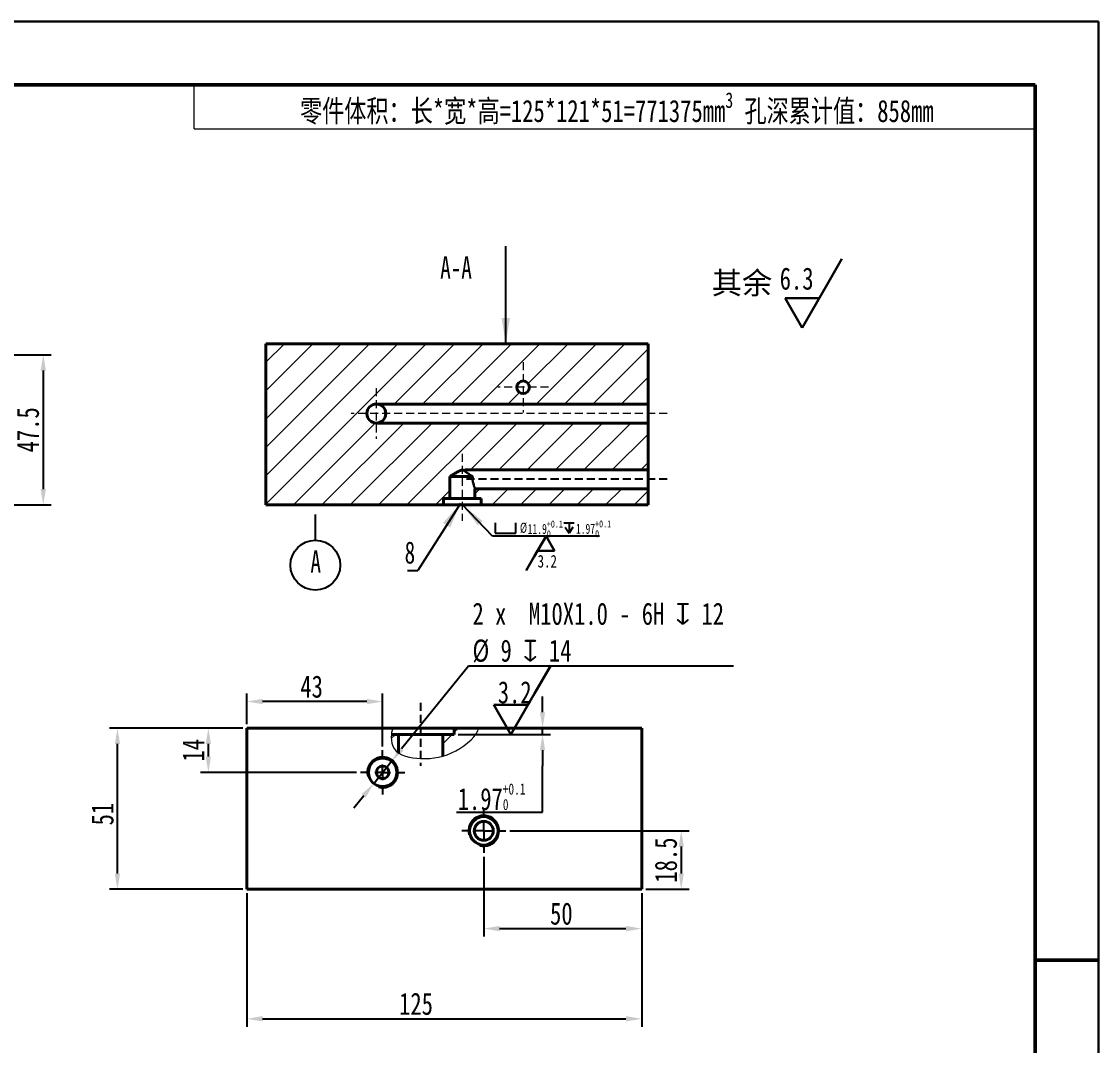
# Model space of a CAD drawing. Header units: millimetres. Extents: x 786 to 1206, y 249 to 546.
# Drawn here: x 1035.5 to 1205.8, y 383.9 to 545.9 of the extents above; entities that cross this region are included whole.
import ezdxf

# ---------------------------------------------------------------- set-up
doc = ezdxf.new("R2010")
doc.units = ezdxf.units.MM
doc.linetypes.add('HIDDEN', pattern=[1.905, 1.27, -0.635])
doc.layers.get('0').update_dxf_attribs({"lineweight": 20})
doc.layers.add('10', color=7, linetype='Continuous')
for name, color, linetype, lineweight in [('总内框线', 7, 'Continuous', 50), ('总外框线', 7, 'Continuous', 30), ('粗实线', 7, 'Continuous', 40)]:
    doc.layers.add(name, color=color, linetype=linetype, lineweight=lineweight)
doc.styles.add('SLDTEXTSTYLE3', font='TXT', dxfattribs={"width": 0.7})
doc.styles.get("Standard").update_dxf_attribs({"font": '', "height": 3.5})
doc.styles.get('Standard').set_extended_font_data('HYSWLongFangSong')
doc.dimstyles.new('ISO-25', dxfattribs={"dimtxt": 2.5, "dimasz": 2.5, "dimexe": 1.25, "dimexo": 0.625, "dimtad": 1, "dimtxsty": 'Standard', "dimcen": 2.5, "dimadec": 0, "dimazin": 0, "dimtfac": 1, "dimtmove": 0, "dimatfit": 3, "dimfxl": 1, "dimarcsym": 0})
doc.dimstyles.new('SLDDIMSTYLE3', dxfattribs={"dimtxt": 0.18, "dimasz": 4.08, "dimexe": 0, "dimexo": 0.0625, "dimgap": 0, "dimtad": 0, "dimtih": 1, "dimtoh": 1, "dimdec": 0, "dimrnd": 1e-09, "dimzin": 0, "dimdsep": 46, "dimtxsty": 'Standard', "dimsah": 1, "dimcen": 0.09, "dimadec": 0, "dimazin": 0, "dimtfac": 4.08, "dimtdec": 0, "dimtofl": 0, "dimtmove": 0, "dimatfit": 3, "dimfxl": 1, "dimfrac": 2, "dimtolj": 1, "dimtzin": 0, "dimarcsym": 0})
pattern_1 = [(45, (771.009, 262.188), (-2.245064, 2.245064), [])]
pattern_2 = [(45, (771.009, 256.2608), (-2.245064, 2.245064), [])]

# ---------------------------------------------------------------- blocks, each defined once
blk = doc.blocks.new('*D108')
at = {"color": 0, "lineweight": -2, "transparency": 16777216}
for p, q in [((990.12, 493.19), (1040.14, 493.19)), ((1038.89, 490.69), (1038.89, 471.94)), ((1016.52, 469.44), (1040.14, 469.44))]:
    blk.add_line(p, q, dxfattribs=at)
at = {"color": 0, "transparency": 16777216}
for points in [[(1038.47, 490.69), (1039.31, 490.69), (1038.89, 493.19)], [(1038.47, 471.94), (1039.31, 471.94), (1038.89, 469.44)]]:
    blk.add_solid(points, dxfattribs=at)
at = {"layer": 'Defpoints', "color": 0, "transparency": 16777216}
for p in [(989.5, 493.19), (1015.89, 469.44), (1038.89, 469.44)]:
    blk.add_point(p, dxfattribs=at)
at = {"color": 0, "transparency": 16777216, "insert": (1034.7, 481.31), "char_height": 3.5, "attachment_point": 2, "rotation": 90}
blk.add_mtext('47.5', dxfattribs=at)
blk = doc.blocks.new('*D111')
at = {"color": 0, "lineweight": -2, "transparency": 16777216}
for p, q in [((1070.47, 434.11), (1049.38, 434.11)), ((1050.63, 411.11), (1050.63, 431.61)), ((1070.47, 408.61), (1049.38, 408.61))]:
    blk.add_line(p, q, dxfattribs=at)
at = {"color": 0, "transparency": 16777216}
for points in [[(1050.21, 431.61), (1051.04, 431.61), (1050.63, 434.11)], [(1050.21, 411.11), (1051.04, 411.11), (1050.63, 408.61)]]:
    blk.add_solid(points, dxfattribs=at)
at = {"layer": 'Defpoints', "color": 0, "transparency": 16777216}
for p in [(1050.63, 434.11), (1071.09, 434.11), (1071.09, 408.61)]:
    blk.add_point(p, dxfattribs=at)
at = {"color": 0, "transparency": 16777216, "insert": (1046.5, 420.51), "char_height": 3.5, "attachment_point": 2, "rotation": 90}
blk.add_mtext('51', dxfattribs=at)
blk = doc.blocks.new('*D112')
at = {"color": 0, "lineweight": -2, "transparency": 16777216}
for p, q in [((1071.09, 407.98), (1071.09, 386.87)), ((1133.59, 407.98), (1133.59, 386.87)), ((1073.59, 388.12), (1131.09, 388.12))]:
    blk.add_line(p, q, dxfattribs=at)
at = {"color": 0, "transparency": 16777216}
for points in [[(1073.59, 388.54), (1073.59, 387.71), (1071.09, 388.12)], [(1131.09, 388.54), (1131.09, 387.71), (1133.59, 388.12)]]:
    blk.add_solid(points, dxfattribs=at)
at = {"layer": 'Defpoints', "color": 0, "transparency": 16777216}
for p in [(1071.09, 408.61), (1133.59, 408.61), (1133.59, 388.12)]:
    blk.add_point(p, dxfattribs=at)
at = {"color": 0, "transparency": 16777216, "insert": (1097.87, 392.25), "char_height": 3.5, "attachment_point": 2}
blk.add_mtext('125', dxfattribs=at)
blk = doc.blocks.new('*D113')
at = {"color": 0, "lineweight": -2, "transparency": 16777216}
for p, q in [((1070.47, 434.11), (1063.76, 434.11)), ((1065.01, 429.61), (1065.01, 431.61)), ((1088.47, 427.11), (1063.76, 427.11))]:
    blk.add_line(p, q, dxfattribs=at)
at = {"color": 0, "transparency": 16777216}
for points in [[(1064.59, 431.61), (1065.43, 431.61), (1065.01, 434.11)], [(1064.59, 429.61), (1065.43, 429.61), (1065.01, 427.11)]]:
    blk.add_solid(points, dxfattribs=at)
at = {"layer": 'Defpoints', "color": 0, "transparency": 16777216}
for p in [(1065.01, 434.11), (1071.09, 434.11), (1089.09, 427.11)]:
    blk.add_point(p, dxfattribs=at)
at = {"color": 0, "transparency": 16777216, "insert": (1060.88, 430.61), "char_height": 3.5, "attachment_point": 2, "rotation": 90}
blk.add_mtext('14', dxfattribs=at)
blk = doc.blocks.new('*D114')
at = {"color": 0, "lineweight": -2, "transparency": 16777216}
for p, q in [((1071.09, 434.73), (1071.09, 439.57)), ((1090.09, 438.32), (1073.59, 438.32)), ((1092.59, 431.23), (1092.59, 439.57))]:
    blk.add_line(p, q, dxfattribs=at)
at = {"color": 0, "transparency": 16777216}
for points in [[(1073.59, 438.73), (1073.59, 437.9), (1071.09, 438.32)], [(1090.09, 438.73), (1090.09, 437.9), (1092.59, 438.32)]]:
    blk.add_solid(points, dxfattribs=at)
at = {"layer": 'Defpoints', "color": 0, "transparency": 16777216}
for p in [(1071.09, 438.32), (1071.09, 434.11), (1092.59, 430.61)]:
    blk.add_point(p, dxfattribs=at)
at = {"color": 0, "transparency": 16777216, "insert": (1081.35, 442.44), "char_height": 3.5, "attachment_point": 2}
blk.add_mtext('43', dxfattribs=at)
blk = doc.blocks.new('*D115')
at = {"color": 0, "lineweight": -2, "transparency": 16777216}
for p, q in [((1112.72, 417.86), (1141.08, 417.86)), ((1139.83, 415.36), (1139.83, 411.11)), ((1134.22, 408.61), (1141.08, 408.61))]:
    blk.add_line(p, q, dxfattribs=at)
at = {"color": 0, "transparency": 16777216}
for points in [[(1139.42, 415.36), (1140.25, 415.36), (1139.83, 417.86)], [(1139.42, 411.11), (1140.25, 411.11), (1139.83, 408.61)]]:
    blk.add_solid(points, dxfattribs=at)
at = {"layer": 'Defpoints', "color": 0, "transparency": 16777216}
for p in [(1112.09, 417.86), (1133.59, 408.61), (1139.83, 408.61)]:
    blk.add_point(p, dxfattribs=at)
at = {"color": 0, "transparency": 16777216, "insert": (1135.64, 413.23), "char_height": 3.5, "attachment_point": 2, "rotation": 90}
blk.add_mtext('18.5', dxfattribs=at)
blk = doc.blocks.new('*D116')
at = {"color": 0, "lineweight": -2, "transparency": 16777216}
for p, q in [((1108.59, 413.73), (1108.59, 401.14)), ((1133.59, 407.98), (1133.59, 401.14)), ((1111.09, 402.39), (1131.09, 402.39))]:
    blk.add_line(p, q, dxfattribs=at)
at = {"color": 0, "lineweight": -3, "transparency": 16777216}
for points in [[(1111.09, 402.81), (1111.09, 401.97), (1108.59, 402.39)], [(1131.09, 402.81), (1131.09, 401.97), (1133.59, 402.39)]]:
    blk.add_solid(points, dxfattribs=at)
at = {"layer": 'Defpoints', "color": 0, "lineweight": -3, "transparency": 16777216}
for p in [(1108.59, 414.36), (1133.59, 408.61), (1133.59, 402.39)]:
    blk.add_point(p, dxfattribs=at)
at = {"color": 0, "transparency": 16777216, "insert": (1120.86, 406.52), "char_height": 3.5, "attachment_point": 2}
blk.add_mtext('50', dxfattribs=at)
blk = doc.blocks.new('*D117')
at = {"color": 0, "lineweight": -2, "transparency": 16777216}
for p, q in [((1106.18, 443.93), (1095.57, 430.81)), ((1148.12, 443.93), (1106.18, 443.93)), ((1091.18, 425.36), (1094, 428.86)), ((1089.61, 423.41), (1088.04, 421.47))]:
    blk.add_line(p, q, dxfattribs=at)
at = {"color": 0, "transparency": 16777216}
for points in [[(1095.25, 431.07), (1095.9, 430.54), (1094, 428.86)], [(1089.28, 423.68), (1089.93, 423.15), (1091.18, 425.36)]]:
    blk.add_solid(points, dxfattribs=at)
at = {"layer": 'Defpoints', "color": 0, "transparency": 16777216}
for p in [(1094, 428.86), (1091.18, 425.36)]:
    blk.add_point(p, dxfattribs=at)
at = {"color": 0, "transparency": 16777216, "insert": (1106.8, 453.96), "char_height": 3.5, "attachment_point": 1}
blk.add_mtext('2 x  M10X1.0 - 6H {\\fGDT;x} 12\\P%%c 9 {\\fGDT;x} 14\\P', dxfattribs=at)
blk = doc.blocks.new('*D118')
at = {"color": 0, "lineweight": -2, "transparency": 16777216}
for p, q in [((1117.89, 436.61), (1117.89, 439.11)), ((1104.54, 433.12), (1119.14, 433.12)), ((1132.97, 434.11), (1116.64, 434.11)), ((1117.89, 433.12), (1117.89, 434.11)), ((1117.89, 430.62), (1117.89, 428.12)), ((1117.89, 420.82), (1117.89, 428.12)), ((1104.26, 420.82), (1117.89, 420.82))]:
    blk.add_line(p, q, dxfattribs=at)
at = {"color": 0, "lineweight": -3, "transparency": 16777216}
for points in [[(1117.47, 436.61), (1118.3, 436.61), (1117.89, 434.11)], [(1117.47, 430.62), (1118.3, 430.62), (1117.89, 433.12)]]:
    blk.add_solid(points, dxfattribs=at)
at = {"layer": 'Defpoints', "color": 0, "lineweight": -3, "transparency": 16777216}
for p in [(1103.92, 433.12), (1117.89, 434.11), (1133.59, 434.11)]:
    blk.add_point(p, dxfattribs=at)
at = {"color": 0, "transparency": 16777216, "insert": (1109.82, 425.35), "char_height": 3.5, "attachment_point": 2}
blk.add_mtext('1.97{\\H0.5x;\\S+0.1^ 0;}', dxfattribs=at)
blk = doc.blocks.new('SW_CENTERMARKSYMBOL_20')
at = {"layer": '10', "color": 0}
for p, q in [((0, 2.5), (0, 3.5)), ((-2.5, 0), (-3.5, 0)), ((0, 0), (-1.25, 0)), ((0, 0), (0, 1.25)), ((0, 0), (0, -1.25)), ((0, 0), (1.25, 0)), ((2.5, 0), (3.5, 0)), ((0, -2.5), (0, -3.5))]:
    blk.add_line(p, q, dxfattribs=at)
blk = doc.blocks.new('SW_CENTERMARKSYMBOL_21')
at = {"layer": '10', "color": 0}
for p, q in [((0, 2.5), (0, 3.5)), ((-2.5, 0), (-3.5, 0)), ((0, 0), (-1.25, 0)), ((0, 0), (0, 1.25)), ((0, 0), (0, -1.25)), ((0, 0), (1.25, 0)), ((2.5, 0), (3.5, 0)), ((0, -2.5), (0, -3.5))]:
    blk.add_line(p, q, dxfattribs=at)
blk = doc.blocks.new('SW_SYMBOL_HOLE_SPOT')
at = {"layer": '10', "color": 0}
for p, q in [((0, 875), (0, 75)), ((1600, 75), (1600, 875)), ((0, 75), (1600, 75))]:
    blk.add_line(p, q, dxfattribs=at)
blk = doc.blocks.new('SW_SYMBOL_HOLE_DEPTH')
at = {"layer": '10', "color": 0}
for p, q in [((0, 875), (800, 875)), ((400, 875), (400, 75)), ((100, 555), (400, 75)), ((700, 555), (400, 75))]:
    blk.add_line(p, q, dxfattribs=at)
blk = doc.blocks.new('SW_NOTE_13')
at = {"layer": '10', "color": 0}
blk.add_line((16.91, 0), (0, 0), dxfattribs=at)
at = {"layer": '10', "color": 0, "xscale": 0.002046395036887994, "yscale": 0.002046395036887994, "zscale": 0.002046395036887994}
for name, p in [('SW_SYMBOL_HOLE_SPOT', (0.38, 0.31)), ('SW_SYMBOL_HOLE_DEPTH', (11.28, 0.31))]:
    blk.add_blockref(name, p, dxfattribs=at)
at = {"layer": '10', "color": 0, "attachment_point": 1, "style": 'SLDTEXTSTYLE3'}
for s, insert, char_height in [('%%c', (4.32, 2.12), 1.587), ('\\A1;11.9{\\H0.7x;\\S+0.1^ 0;}', (5.55, 2.48), 1.5875)]:
    blk.add_mtext(s, dxfattribs=dict(at, insert=insert, char_height=char_height))
at = {"layer": '10', "color": 0, "insert": (13.18, 2.5), "char_height": 1.5875, "width": 2.9633, "attachment_point": 1, "style": 'SLDTEXTSTYLE3'}
blk.add_mtext('\\A1;1.97{\\H0.7x;\\S+0.1^ 0;}', dxfattribs=at)
blk = doc.blocks.new('SW_NOTE_14')
at = {"layer": '10', "color": 0}
blk.add_line((-1.66, 0), (0, 0), dxfattribs=at)
at = {"layer": '10', "color": 0, "insert": (-2.1, 4.58), "char_height": 3.5, "attachment_point": 1, "style": 'SLDTEXTSTYLE3'}
blk.add_mtext('8', dxfattribs=at)
blk = doc.blocks.new('SW_DATUMTAG_0')
at = {"layer": '10', "color": 0}
blk.add_line((0.77, 10.2), (0.77, 6.1), dxfattribs=at)
blk.add_circle((0.77, 2.17), 3.94, dxfattribs=at)
at = {"layer": '10', "color": 0, "insert": (0, 4.51), "char_height": 3.5, "attachment_point": 1, "style": 'SLDTEXTSTYLE3'}
blk.add_mtext('A', dxfattribs=at)
blk = doc.blocks.new('粗糙度')
at = {"lineweight": 30}
for p, q in [((3.73, 6.45), (6.29, 10.9)), ((0, 0), (3.73, 6.45)), ((-2.69, 4.66), (0, 0)), ((-2.69, 4.66), (2.69, 4.66))]:
    blk.add_line(p, q, dxfattribs=at)

msp = doc.modelspace()

# ---------------------------------------------------------------- hatches: boundary and pattern name
at = {"linetype": 'Continuous', "lineweight": 0}
h = msp.add_hatch(dxfattribs=at)
h.set_pattern_fill('ANSI31', style=0)
h.set_pattern_definition(pattern_2)
edge = h.paths.add_edge_path(flags=0)
edge.add_line((1105.5862, 474.9854), (1134.5862, 474.9854))
edge.add_line((1134.5862, 474.9854), (1134.5862, 482.3854))
edge.add_line((1134.5862, 482.3854), (1092.0862, 482.3854))
edge.add_line((1092.0862, 482.3854), (1092.0433, 482.4567))
edge.add_arc((1091.5862, 483.8854), 1.5, 72.256784, 287.743216, ccw=False)
edge.add_line((1092.0433, 485.314), (1092.0862, 485.3854))
edge.add_line((1092.0862, 485.3854), (1134.5862, 485.3854))
edge.add_line((1134.5862, 485.3854), (1134.5862, 494.9354))
edge.add_line((1134.5862, 494.9354), (1074.0884, 494.9354))
edge.add_line((1074.0884, 494.9354), (1074.0884, 469.4354))
edge.add_line((1074.0884, 469.4354), (1102.2067, 469.4354))
edge.add_line((1102.2067, 469.4354), (1102.2067, 470.4204))
edge.add_line((1102.2067, 470.4204), (1103.217, 470.4204))
edge.add_line((1103.217, 470.4204), (1103.217, 473.9354))
edge.add_spline(control_points=[(1103.217, 473.9354), (1103.6242, 474.1762), (1104.0303, 474.4193), (1104.4459, 474.6451), (1104.6401, 474.7506), (1104.8366, 474.8657), (1105.0527, 474.912), (1105.125, 474.9275), (1105.2013, 474.931), (1105.2746, 474.9202), (1105.3542, 474.9085), (1105.4316, 474.8824), (1105.5061, 474.8522)], knot_values=[0.01895893, 0.01895893, 0.01895893, 0.01895893, 0.02179717, 0.02179717, 0.02179717, 0.02312674, 0.02312674, 0.02312674, 0.0235697, 0.0235697, 0.0235697, 0.0240486, 0.0240486, 0.0240486, 0.0240486], weights=[1, 1, 1, 1, 1, 1, 1, 1, 1, 1, 1, 1, 1], degree=3, periodic=0)
edge.add_line((1105.5061, 474.8522), (1105.5862, 474.9854))
edge = h.paths.add_edge_path(flags=0)
edge.add_arc((1114.8188, 488.0354), 1, 0, 360)
h = msp.add_hatch(dxfattribs=at)
h.set_pattern_fill('ANSI31', style=0)
h.set_pattern_definition(pattern_2)
h.paths.add_polyline_path([(1108.1657, 469.4354), (1134.5862, 469.4354), (1134.5862, 471.9854), (1107.1553, 471.9854), (1107.1553, 470.4204), (1108.1657, 470.4204)], flags=0)
h = msp.add_hatch(dxfattribs=at)
h.set_pattern_fill('ANSI31', style=0)
h.set_pattern_definition(pattern_1)
edge = h.paths.add_edge_path(flags=0)
edge.add_line((1095.0904, 433.1248), (1093.9747, 433.1248))
edge.add_spline(control_points=[(1093.9747, 433.1248), (1093.9583, 432.9695), (1093.9134, 432.1725), (1094.1566, 431.0008), (1094.8106, 430.3654), (1095.0904, 430.1754)], knot_values=[0.06631832, 0.06631832, 0.06631832, 0.06631832, 0.07968245, 0.13434415, 0.1656101, 0.1656101, 0.1656101, 0.1656101], weights=[1, 1, 1, 1, 1, 1], degree=3, periodic=0)
edge.add_line((1095.0904, 430.1754), (1095.0904, 433.1248))
h = msp.add_hatch(dxfattribs=at)
h.set_pattern_fill('ANSI31', style=0)
h.set_pattern_definition(pattern_1)
edge = h.paths.add_edge_path(flags=0)
edge.add_spline(control_points=[(1102.0904, 429.6737), (1102.7721, 429.8691), (1105.0436, 430.8103), (1107.7138, 432.9647), (1107.7301, 434.1098)], knot_values=[0.37373476, 0.37373476, 0.37373476, 0.37373476, 0.43827616, 0.58845335, 0.58845335, 0.58845335, 0.58845335], weights=[1, 1, 1, 1, 1], degree=3, periodic=0)
edge.add_line((1107.7301, 434.1098), (1103.9154, 434.1098))
edge.add_line((1103.9154, 434.1098), (1103.9154, 433.1248))
edge.add_line((1103.9154, 433.1248), (1102.0904, 433.1248))
edge.add_line((1102.0904, 433.1248), (1102.0904, 429.6737))

# ---------------------------------------------------------------- linework, layer by layer
for p, q in [((1062.7615, 528.9074), (1062.7615, 535.9074)), ((1139.8448, 535.9074), (1195.8448, 535.9074)), ((1195.8448, 535.9074), (1195.8448, 355.9074)), ((1062.7615, 528.9074), (1195.8448, 528.9074))]:
    msp.add_line(p, q)
at = {"linetype": 'HIDDEN'}
for p, q in [((1114.8188, 492.0354), (1114.8188, 484.0354)), ((1091.5862, 487.8854), (1091.5862, 479.8854)), ((1118.8188, 488.0354), (1110.8188, 488.0354)), ((1137.5862, 483.8854), (1087.5862, 483.8854))]:
    msp.add_line(p, q, dxfattribs=at)
at = {"color": 7, "linetype": 'Continuous', "lineweight": 15}
for p, q in [((1092.0862, 485.3854), (1092.0433, 485.314)), ((1092.0433, 482.4567), (1092.0862, 482.3854)), ((1105.5862, 474.9854), (1105.5061, 474.8522)), ((1105.5862, 474.835), (1105.5862, 474.9854)), ((1092.5904, 426.2119), (1092.5904, 428.1098))]:
    msp.add_line(p, q, dxfattribs=at)
at = {"linetype": 'HIDDEN', "lineweight": -3}
for p, q in [((1137.5862, 473.4854), (1105.1862, 473.4854)), ((1098.5904, 438.1248), (1098.5904, 428.1248))]:
    msp.add_line(p, q, dxfattribs=at)
at = {"color": 7, "linetype": 'Continuous', "lineweight": 40}
for p, q in [((1107.1553, 470.4204), (1107.1553, 471.9854)), ((1071.0904, 408.6098), (1071.0904, 434.1098)), ((1071.0904, 434.1098), (1094.1863, 434.1098)), ((1095.0904, 433.1248), (1093.9747, 433.1248)), ((1103.9154, 434.1098), (1094.1715, 434.1098)), ((1095.0904, 433.1248), (1095.0904, 430.1754)), ((1095.0904, 433.1248), (1102.0904, 433.1248)), ((1102.0904, 429.6737), (1102.0904, 433.1248)), ((1103.9154, 433.1248), (1102.0904, 433.1248)), ((1103.9154, 433.1248), (1103.9154, 434.1098)), ((1107.7301, 434.1098), (1103.9154, 434.1098)), ((1107.7301, 434.1098), (1133.5904, 434.1098)), ((1133.5904, 408.6098), (1133.5904, 434.1098)), ((1071.0904, 408.6098), (1133.5904, 408.6098))]:
    msp.add_line(p, q, dxfattribs=at)
at = {"lineweight": 40}
msp.add_circle((1091.5862, 483.8854), 1.5, dxfattribs=at)
at = {"color": 7, "linetype": 'Continuous', "lineweight": 40}
for centre, radius in [((1092.5904, 427.1098), 2.25), ((1092.5904, 427.1098), 1), ((1108.5904, 417.8598), 2.25), ((1108.5904, 417.8598), 1.5)]:
    msp.add_circle(centre, radius, dxfattribs=at)
at = {"color": 7, "linetype": 'Continuous', "lineweight": 0}
for centre in [(1092.5904, 427.1098), (1108.5904, 417.8598)]:
    msp.add_arc(centre, 2.5, 255, 195, dxfattribs=at)
at = {"color": 7, "linetype": 'Continuous', "lineweight": 15}
msp.add_open_spline([(1105.5061, 474.8522), (1105.5173, 474.8707), (1105.5284, 474.8862), (1105.5481, 474.9069), (1105.5567, 474.9119), (1105.5761, 474.9066), (1105.5807, 474.8761), (1105.5862, 474.835)], degree=3, knots=[0, 0, 0, 0, 0.25, 0.25, 0.5, 0.5, 1, 1, 1, 1], dxfattribs=at)
at = {"color": 7, "linetype": 'Continuous', "lineweight": 0}
msp.add_open_spline([(1094.1863, 434.1098), (1094.0353, 433.6502), (1093.8422, 432.5159), (1094.4069, 429.7945), (1099.3385, 429.0226), (1103.7265, 429.7477), (1107.7138, 432.9647), (1107.7301, 434.1098)], degree=3, knots=[0.03722557, 0.03722557, 0.03722557, 0.03722557, 0.079682447, 0.134344154, 0.267831292, 0.438276164, 0.588453353, 0.588453353, 0.588453353, 0.588453353], dxfattribs=at)
at = {"layer": '10', "linetype": 'HIDDEN', "lineweight": 0}
msp.add_line((1105.1862, 477.5271), (1105.1862, 466.9241), dxfattribs=at)
at = {"layer": '10'}
msp.add_line((1109.9926, 464.4829), (1105.1862, 469.4855), dxfattribs=at)
msp.add_solid([(1105.1862, 469.4855), (1107.6466, 466.1914), (1108.3792, 466.8954)], dxfattribs=at)
at = {"layer": '总内框线'}
for p, q in [((795.8448, 535.9074), (1195.8448, 535.9074)), ((1195.8448, 535.9074), (1195.8448, 258.9074)), ((1195.8448, 397.4074), (1205.8448, 397.4074))]:
    msp.add_line(p, q, dxfattribs=at)
at = {"layer": '总外框线'}
for p, q in [((785.8448, 545.9074), (1205.8448, 545.9074)), ((1205.8448, 545.9074), (1205.8448, 248.9074))]:
    msp.add_line(p, q, dxfattribs=at)
at = {"layer": '粗实线', "color": 7, "linetype": 'Continuous', "lineweight": 40}
for p, q in [((1074.0884, 494.9354), (1074.0884, 469.4354)), ((1134.5862, 494.9354), (1074.0884, 494.9354)), ((1134.5862, 485.3854), (1134.5862, 494.9354)), ((1134.5862, 485.3854), (1091.5862, 485.3854)), ((1134.5862, 482.3854), (1134.5862, 485.3854)), ((1091.5873, 482.3854), (1134.5862, 482.3854)), ((1134.5862, 474.9854), (1134.5862, 482.3854)), ((1103.217, 473.9354), (1103.217, 470.4204)), ((1103.217, 473.9354), (1106.8689, 473.9354)), ((1134.5862, 474.9854), (1105.5862, 474.9854)), ((1134.5862, 471.9854), (1134.5862, 474.9854)), ((1102.2067, 470.4204), (1103.217, 470.4204)), ((1102.2067, 470.4204), (1102.2067, 469.4354)), ((1107.1553, 470.4204), (1103.217, 470.4204)), ((1107.1553, 471.9854), (1134.5862, 471.9854)), ((1107.1553, 470.4204), (1108.1657, 470.4204)), ((1108.1657, 469.4354), (1108.1657, 470.4204)), ((1134.5862, 469.4354), (1134.5862, 471.9854)), ((1102.2067, 469.4354), (1074.0884, 469.4354)), ((1102.2067, 469.4354), (1108.1657, 469.4354)), ((1134.5862, 469.4354), (1108.1657, 469.4354))]:
    msp.add_line(p, q, dxfattribs=at)
msp.add_circle((1114.8188, 488.0354), 1, dxfattribs=at)
msp.add_open_spline([(1105.5061, 474.8522), (1105.4564, 474.8723), (1105.4061, 474.8903), (1105.3025, 474.9173), (1105.2486, 474.9259), (1105.1422, 474.9276), (1105.0889, 474.9207), (1104.9843, 474.896), (1104.9341, 474.8789), (1104.7863, 474.8209), (1104.6914, 474.7741), (1104.5032, 474.6769), (1104.41, 474.6259), (1104.1321, 474.471), (1103.9486, 474.3648), (1103.5823, 474.151), (1103.3996, 474.0433), (1103.217, 473.9354)], degree=3, knots=[0, 0, 0, 0, 0.0625, 0.0625, 0.125, 0.125, 0.1875, 0.1875, 0.25, 0.25, 0.375, 0.375, 0.5, 0.5, 0.75, 0.75, 1, 1, 1, 1], dxfattribs=at)
at = {"layer": '粗实线', "color": 7, "linetype": 'Continuous', "lineweight": 30}
for points, knots in [([(1105.5862, 474.835), (1105.6031, 474.8025), (1105.6257, 474.7661), (1105.6922, 474.6893), (1105.7349, 474.6496), (1105.8305, 474.5715), (1105.8839, 474.5324), (1105.9947, 474.4559), (1106.0525, 474.4181), (1106.2303, 474.3054), (1106.3554, 474.2307), (1106.6094, 474.0824), (1106.7384, 474.0089), (1106.8689, 473.9354)], [0, 0, 0, 0, 0.125, 0.125, 0.25, 0.25, 0.375, 0.375, 0.5, 0.5, 0.75, 0.75, 1, 1, 1, 1]), ([(1106.8689, 473.9354), (1106.8462, 473.8228), (1106.8307, 473.7072), (1106.8221, 473.5288), (1106.8217, 473.4683), (1106.826, 473.3495), (1106.8306, 473.2908), (1106.8509, 473.1164), (1106.8737, 473.0021), (1106.9283, 472.7892), (1106.9606, 472.6881), (1107.0251, 472.5037), (1107.0574, 472.4199), (1107.1156, 472.2686), (1107.1403, 472.2042), (1107.1756, 472.0975), (1107.1861, 472.055), (1107.1862, 472.0133), (1107.1838, 472.0029), (1107.1736, 471.9889), (1107.1658, 471.9854), (1107.1553, 471.9854)], [0, 0, 0, 0, 0.125, 0.125, 0.1875, 0.1875, 0.25, 0.25, 0.375, 0.375, 0.5, 0.5, 0.625, 0.625, 0.75, 0.75, 0.875, 0.875, 0.9375, 0.9375, 1, 1, 1, 1])]:
    msp.add_open_spline(points, degree=3, knots=knots, dxfattribs=at)

# ---------------------------------------------------------------- block references
at = {"lineweight": 25}
for p in [(1158.9691, 497.4616), (1112.8845, 433.1248)]:
    msp.add_blockref('粗糙度', p, dxfattribs=at)
msp.add_blockref('SW_NOTE_13', (1109.9926, 464.4829))
at = {"lineweight": 25, "xscale": 0.5, "yscale": 0.5, "zscale": 0.5, "rotation": 180}
msp.add_blockref('粗糙度', (1118.4492, 464.4829), dxfattribs=at)
at = {"layer": '10'}
for name, p in [('SW_DATUMTAG_0', (1081.1652, 457.7162)), ('SW_NOTE_14', (1098.1662, 459.0694)), ('SW_CENTERMARKSYMBOL_21', (1092.5904, 427.1098)), ('SW_CENTERMARKSYMBOL_20', (1108.5904, 417.8598))]:
    msp.add_blockref(name, p, dxfattribs=at)

# ---------------------------------------------------------------- texts
at = {"insert": (1129.6466, 532.1274), "char_height": 3.5, "attachment_point": 5}
msp.add_mtext_dynamic_manual_height_columns('\\A1;零件体积：长*宽*高=125*121*51=771375mm{\\H0.7x;\\S3^ ;\\H1.4286x; 孔深累计值：858mm}', width=135.083304, gutter_width=17.5, heights=[7], dxfattribs=at)
at = {"lineweight": 25, "attachment_point": 1}
for s, width, gutter_width, insert, char_height in [('{\\fSimSun|b0|i0|c134|p2;其余}', 13.754682, 17.5, (1144.6683, 506.298), 3.5), ('6.3', 7.284349, 17.5, (1155.411, 506.9913), 3.5), ('3.2', 3.179127, 17.5, (1117.1044, 461.5169), 2), ('3.2', 8.917574, 17.4735, (1110.81, 441.5351), 3.49471)]:
    msp.add_mtext_dynamic_manual_height_columns(s, width=width, gutter_width=gutter_width, heights=[0], dxfattribs=dict(at, insert=insert, char_height=char_height))
at = {"layer": '10', "insert": (1104.1986, 508.7389), "char_height": 3.5, "attachment_point": 2, "style": 'SLDTEXTSTYLE3'}
msp.add_mtext('A-A', dxfattribs=at)

# ---------------------------------------------------------------- dimensions: what is measured, and where the dimension line sits
for base, p1, p2, picture, middle in [((1038.891, 469.4354), (989.4999, 493.1854), (1015.8901, 469.4354), '*D108', (1038.891, 481.3104)), ((1050.6264, 434.1098), (1071.0904, 408.6098), (1071.0904, 434.1098), '*D111', (1050.6264, 420.5054)), ((1065.0092, 434.1098), (1089.0904, 427.1098), (1071.0904, 434.1098), '*D113', (1065.0092, 430.6098)), ((1139.832, 408.6098), (1112.0904, 417.8598), (1133.5904, 408.6098), '*D115', (1139.832, 413.2348))]:
    dim = msp.add_linear_dim(base=base, p1=p1, p2=p2, angle=90, dimstyle='ISO-25', override={"dimtxt": 3.5, "dimtoh": 1, "dimlfac": 2, "dimdsep": 46, "dimtmove": 1, "dimatfit": 0, "dimfxl": 1.25})
    dim.commit()
    dim.dimension.update_dxf_attribs({"geometry": picture, "text_midpoint": middle, "dimtype": 160})
dim = msp.add_diameter_dim_2p(p1=(1091.1767, 425.3594), p2=(1094.0042, 428.8602), text='2 x  M10X1.0 - 6H {\\fGDT;x} 12\\P%%c 9 {\\fGDT;x} 14\\P', dimstyle='ISO-25', override={"dimtxt": 3.5, "dimtoh": 1, "dimlfac": 2, "dimdsep": 46, "dimtmove": 1, "dimatfit": 0, "dimfxl": 1.25})
dim.commit()
dim.dimension.update_dxf_attribs({"geometry": '*D117', "text_midpoint": (1106.1765, 443.9314), "dimtype": 163})
for base, p1, p2, picture, middle in [((1071.0904, 438.3169), (1092.5904, 430.6098), (1071.0904, 434.1098), '*D114', (1081.3548, 438.3169)), ((1133.5904, 402.3915), (1108.5904, 414.3598), (1133.5904, 408.6098), '*D116', (1120.8641, 402.3915)), ((1133.5904, 388.1224), (1071.0904, 408.6098), (1133.5904, 408.6098), '*D112', (1097.8655, 388.1224))]:
    dim = msp.add_linear_dim(base=base, p1=p1, p2=p2, dimstyle='ISO-25', override={"dimtxt": 3.5, "dimtoh": 1, "dimlfac": 2, "dimdsep": 46, "dimtmove": 1, "dimatfit": 0, "dimfxl": 1.25})
    dim.commit()
    dim.dimension.update_dxf_attribs({"geometry": picture, "text_midpoint": middle, "dimtype": 160})
dim = msp.add_linear_dim(base=(1117.8878, 434.1098), p1=(1103.9154, 433.1248), p2=(1133.5904, 434.1098), angle=90, text='<>{\\H0.5x;\\S+0.1^ 0;}', dimstyle='ISO-25', override={"dimtxt": 3.5, "dimtoh": 1, "dimlfac": 2, "dimdsep": 46, "dimtmove": 1, "dimatfit": 0, "dimfxl": 1.25})
dim.commit()
dim.dimension.update_dxf_attribs({"geometry": '*D118', "text_midpoint": (1117.8878, 420.8232), "dimtype": 160})

# ---------------------------------------------------------------- leaders
at = {"layer": '10'}
for points in [[(1112.0702, 494.9354), (1112.0702, 510.3572)], [(1104.8907, 469.667), (1098.1662, 459.0694)]]:
    msp.add_leader(points, dimstyle='SLDDIMSTYLE3', dxfattribs=at)

doc.saveas('drawing.dxf')
